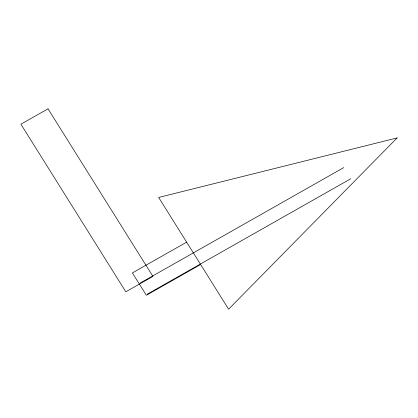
<?xml version="1.0" encoding="UTF-8"?>
<svg xmlns="http://www.w3.org/2000/svg" width="418" height="418" viewBox="0 0 418 418"><rect width="100%" height="100%" fill="white"/><g stroke="black" fill="none" stroke-linecap="round" stroke-linejoin="round"><path stroke-width="0.63" d="M186.642 242.147L132.381 272.923L146.373 295.27L200.63 264.495M140.281 282.996L343.742 167.597M147.272 294.173L350.739 178.768M397.1 137.919L228.604 309.184L158.662 197.458L397.1 137.919M48.028 108.816L20.9 124.203L125.813 291.79L152.941 276.402L48.028 108.816"/></g></svg>
